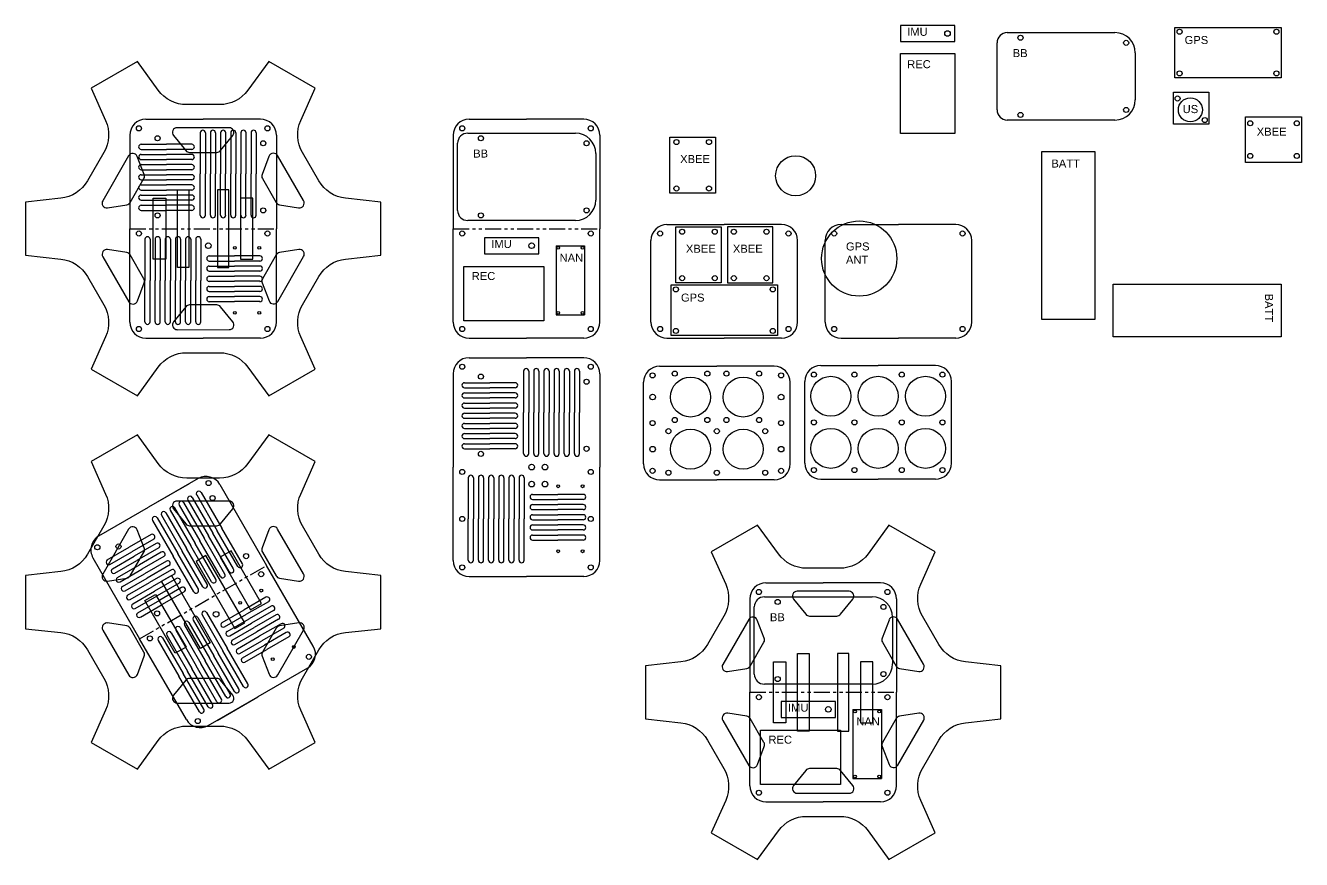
# Model space of a CAD drawing. Header units: millimetres. Extents: x -540 to 848, y -678 to 229.
# Drawn here: x -540 to 257, y -499 to 22 of the extents above; entities that cross this region are included whole.
import ezdxf

# ---------------------------------------------------------------- set-up
doc = ezdxf.new("R2010")
doc.units = ezdxf.units.MM
doc.header["$MEASUREMENT"] = 0
doc.linetypes.add('PHANTOM2', pattern=[1.25, 0.625, -0.125, 0.125, -0.125, 0.125, -0.125])
doc.styles.get("Standard").update_dxf_attribs({"font": 'arial.ttf'})

# ---------------------------------------------------------------- blocks, each defined once
blk = doc.blocks.new('*U7')
for p, q in [((3.32, 15.54), (-12.89, -12.54)), ((13.09, 3.82), (8.72, 15.12)), ((4.32, -13.6), (12.89, 1.24)), ((-9.81, -17), (2.19, -15.07))]:
    blk.add_line(p, q)
for centre, start, end in [((5.92, 14.04), 21.1272, 150), ((10.29, 2.74), 330, 21.1272), ((-10.29, -14.04), 150, 279.14916), ((1.72, -12.1), 279.14916, 330)]:
    blk.add_arc(centre, 3, start, end)
blk = doc.blocks.new('*U8')
at = {"color": 0, "linetype": 'ByBlock', "lineweight": -2, "transparency": 16777216}
for p, rotation in [((474.13, -46.34), 299.9999999999998), ((524.02, -76.36), 239.9999999999999), ((422.14, -132.76), 59.99999999999997), ((522.98, -134.58), 180), ((472.03, -162.78), 120)]:
    blk.add_blockref('*U7', p, dxfattribs=dict(at, rotation=rotation))
blk.add_blockref('*U7', (423.19, -74.54), dxfattribs=at)
blk = doc.blocks.new('*U9')
for p, q in [((3.32, 15.54), (-12.89, -12.54)), ((13.09, 3.82), (8.72, 15.12)), ((4.32, -13.6), (12.89, 1.24)), ((-9.81, -17), (2.19, -15.07))]:
    blk.add_line(p, q)
for centre, start, end in [((5.92, 14.04), 21.1272, 150), ((10.29, 2.74), 330, 21.1272), ((-10.29, -14.04), 150, 279.14916), ((1.72, -12.1), 279.14916, 330)]:
    blk.add_arc(centre, 3, start, end)
blk = doc.blocks.new('*U10')
at = {"color": 0, "linetype": 'ByBlock', "lineweight": -2, "transparency": 16777216}
for p, rotation in [((474.13, -46.34), 299.9999999999998), ((524.02, -76.36), 239.9999999999999), ((422.14, -132.76), 59.99999999999997), ((522.98, -134.58), 180), ((472.03, -162.78), 120)]:
    blk.add_blockref('*U9', p, dxfattribs=dict(at, rotation=rotation))
blk.add_blockref('*U9', (423.19, -74.54), dxfattribs=at)
blk = doc.blocks.new('*U13')
for p, q in [((3.32, 15.54), (-12.89, -12.54)), ((13.09, 3.82), (8.72, 15.12)), ((4.32, -13.6), (12.89, 1.24)), ((-9.81, -17), (2.19, -15.07))]:
    blk.add_line(p, q)
for centre, start, end in [((5.92, 14.04), 21.1272, 150), ((10.29, 2.74), 330, 21.1272), ((-10.29, -14.04), 150, 279.14916), ((1.72, -12.1), 279.14916, 330)]:
    blk.add_arc(centre, 3, start, end)
blk = doc.blocks.new('*U14')
at = {"color": 0, "linetype": 'ByBlock', "lineweight": -2, "transparency": 16777216}
for p, rotation in [((474.13, -46.34), 299.9999999999998), ((524.02, -76.36), 239.9999999999999), ((422.14, -132.76), 59.99999999999997), ((522.98, -134.58), 180), ((472.03, -162.78), 120)]:
    blk.add_blockref('*U13', p, dxfattribs=dict(at, rotation=rotation))
blk.add_blockref('*U13', (423.19, -74.54), dxfattribs=at)

msp = doc.modelspace()

# ---------------------------------------------------------------- linework, layer by layer
for p, q in [((6.38, 22.39), (6.38, 12.39)), ((40.38, 22.39), (6.38, 22.39)), ((40.38, 12.39), (40.38, 22.39)), ((73.19, 17.93), (140.5, 17.93)), ((177.8, 21.22), (244.4, 21.22)), ((177.8, -10.28), (177.8, 21.22)), ((244.4, 21.22), (244.4, -10.28)), ((6.38, 12.39), (40.38, 12.39)), ((66.84, -30.33), (66.84, 11.58)), ((6.38, 4.98), (40.38, 4.98)), ((6.38, -45.02), (6.38, 4.98)), ((40.38, 4.98), (40.38, -45.02)), ((153.2, 5.23), (153.2, -23.98)), ((-470.39, -0.11), (-499.23, -16.76)), ((-359.39, -16.76), (-388.23, -0.11)), ((244.4, -10.28), (177.8, -10.28)), ((177.1, -19.2), (199.1, -19.2)), ((177.1, -39.2), (177.1, -19.2)), ((199.1, -19.2), (199.1, -39.2)), ((-465.11, -36.19), (-429.31, -36.19)), ((-458.78, -36.19), (-429.31, -36.19)), ((-399.84, -36.19), (-429.31, -36.19)), ((-393.51, -36.19), (-429.31, -36.19)), ((-263.06, -36.19), (-227.26, -36.19)), ((-256.73, -36.19), (-227.26, -36.19)), ((-197.79, -36.19), (-227.26, -36.19)), ((-191.46, -36.19), (-227.26, -36.19)), ((140.5, -36.68), (73.19, -36.68)), ((199.1, -39.2), (177.1, -39.2)), ((222.04, -34.72), (257.04, -34.72)), ((222.04, -63.12), (222.04, -34.72)), ((257.04, -34.72), (257.04, -63.12)), ((-475.11, -46.19), (-475.11, -104.56)), ((-431.11, -44.59), (-431.11, -70.38)), ((-427.94, -44.59), (-427.94, -70.38)), ((-424.76, -44.59), (-424.76, -70.38)), ((-421.59, -44.59), (-421.59, -70.38)), ((-418.41, -44.59), (-418.41, -70.38)), ((-415.24, -44.59), (-415.24, -70.38)), ((-412.06, -44.59), (-412.06, -70.38)), ((-408.89, -44.59), (-408.89, -70.38)), ((-405.71, -44.59), (-405.71, -70.38)), ((-402.54, -44.59), (-402.54, -70.38)), ((-399.36, -44.59), (-399.36, -70.38)), ((-396.19, -44.59), (-396.19, -70.38)), ((-383.51, -46.19), (-383.51, -104.56)), ((-273.06, -46.19), (-273.06, -104.56)), ((-263.96, -44.87), (-196.65, -44.87)), ((-181.46, -46.19), (-181.46, -104.56)), ((-137.6, -82.46), (-137.6, -47.46)), ((-137.6, -47.46), (-109.2, -47.46)), ((-109.2, -47.46), (-109.2, -82.46)), ((40.38, -45.02), (6.38, -45.02)), ((-468.02, -51.83), (-452.21, -51.83)), ((-468.02, -55.01), (-452.21, -55.01)), ((-436.4, -51.83), (-452.21, -51.83)), ((-436.4, -55.01), (-452.21, -55.01)), ((-270.31, -93.13), (-270.31, -51.22)), ((-468.02, -58.18), (-452.21, -58.18)), ((-468.02, -61.36), (-452.21, -61.36)), ((-436.4, -58.18), (-452.21, -58.18)), ((-436.4, -61.36), (-452.21, -61.36)), ((-183.95, -57.57), (-183.95, -86.78)), ((94.83, -56.27), (127.83, -56.27)), ((94.83, -161.27), (94.83, -56.27)), ((127.83, -56.27), (127.83, -161.27)), ((257.04, -63.12), (222.04, -63.12)), ((-468.02, -64.53), (-452.21, -64.53)), ((-468.02, -67.71), (-452.21, -67.71)), ((-468.02, -70.88), (-452.21, -70.88)), ((-436.4, -64.53), (-452.21, -64.53)), ((-436.4, -67.71), (-452.21, -67.71)), ((-436.4, -70.88), (-452.21, -70.88)), ((-431.11, -96.17), (-431.11, -70.38)), ((-427.94, -96.17), (-427.94, -70.38)), ((-424.76, -96.17), (-424.76, -70.38)), ((-421.59, -96.17), (-421.59, -70.38)), ((-418.41, -96.17), (-418.41, -70.38)), ((-415.24, -96.17), (-415.24, -70.38)), ((-412.06, -96.17), (-412.06, -70.38)), ((-408.89, -96.17), (-408.89, -70.38)), ((-405.71, -96.17), (-405.71, -70.38)), ((-402.54, -96.17), (-402.54, -70.38)), ((-399.36, -96.17), (-399.36, -70.38)), ((-396.19, -96.17), (-396.19, -70.38)), ((-468.02, -74.06), (-452.21, -74.06)), ((-468.02, -77.23), (-452.21, -77.23)), ((-436.4, -74.06), (-452.21, -74.06)), ((-436.4, -77.23), (-452.21, -77.23)), ((-468.02, -80.41), (-452.21, -80.41)), ((-468.02, -83.58), (-452.21, -83.58)), ((-468.02, -86.76), (-452.21, -86.76)), ((-436.4, -80.41), (-452.21, -80.41)), ((-436.4, -83.58), (-452.21, -83.58)), ((-436.4, -86.76), (-452.21, -86.76)), ((-109.2, -82.46), (-137.6, -82.46)), ((-540.31, -87.91), (-540.31, -121.21)), ((-468.02, -89.93), (-452.21, -89.93)), ((-468.02, -93.11), (-452.21, -93.11)), ((-436.4, -89.93), (-452.21, -89.93)), ((-436.4, -93.11), (-452.21, -93.11)), ((-318.31, -121.21), (-318.31, -87.91)), ((-196.65, -99.48), (-263.96, -99.48)), ((-139.45, -101.94), (-103.64, -101.94)), ((-134, -138.5), (-134, -103.5)), ((-134, -103.5), (-105.6, -103.5)), ((-133.11, -101.94), (-103.64, -101.94)), ((-105.6, -103.5), (-105.6, -138.5)), ((-74.17, -101.94), (-103.64, -101.94)), ((-67.84, -101.94), (-103.64, -101.94)), ((-101.68, -103.5), (-101.68, -138.5)), ((-73.28, -103.5), (-101.68, -103.5)), ((-73.28, -138.5), (-73.28, -103.5)), ((-30.66, -101.94), (5.14, -101.94)), ((-24.33, -101.94), (5.14, -101.94)), ((34.61, -101.94), (5.14, -101.94)), ((40.94, -101.94), (5.14, -101.94)), ((-475.11, -162.93), (-475.11, -104.56)), ((-465.67, -111.2), (-465.67, -136.99)), ((-462.49, -111.2), (-462.49, -136.99)), ((-459.32, -111.2), (-459.32, -136.99)), ((-456.14, -111.2), (-456.14, -136.99)), ((-452.97, -111.2), (-452.97, -136.99)), ((-449.79, -111.2), (-449.79, -136.99)), ((-446.62, -111.2), (-446.62, -136.99)), ((-443.44, -111.2), (-443.44, -136.99)), ((-440.27, -111.2), (-440.27, -136.99)), ((-437.09, -111.2), (-437.09, -136.99)), ((-433.92, -111.2), (-433.92, -136.99)), ((-430.74, -111.2), (-430.74, -136.99)), ((-383.51, -162.93), (-383.51, -104.56)), ((-273.06, -162.93), (-273.06, -104.56)), ((-253.52, -110.2), (-253.52, -120.2)), ((-219.52, -110.2), (-253.52, -110.2)), ((-219.52, -120.2), (-219.52, -110.2)), ((-181.46, -162.93), (-181.46, -104.56)), ((-208.71, -115.27), (-190.93, -115.27)), ((-208.71, -115.27), (-208.71, -158.45)), ((-190.93, -115.27), (-190.93, -158.45)), ((-149.45, -162.93), (-149.45, -111.94)), ((-57.84, -162.93), (-57.84, -111.94)), ((-40.66, -162.93), (-40.66, -111.94)), ((50.94, -162.93), (50.94, -111.94)), ((-425.46, -121.6), (-409.64, -121.6)), ((-425.46, -124.77), (-409.64, -124.77)), ((-393.83, -121.6), (-409.64, -121.6)), ((-393.83, -124.77), (-409.64, -124.77)), ((-253.52, -120.2), (-219.52, -120.2)), ((-425.46, -127.95), (-409.64, -127.95)), ((-425.46, -131.12), (-409.64, -131.12)), ((-425.46, -134.3), (-409.64, -134.3)), ((-393.83, -127.95), (-409.64, -127.95)), ((-393.83, -131.12), (-409.64, -131.12)), ((-393.83, -134.3), (-409.64, -134.3)), ((-266.39, -162.13), (-266.39, -128.13)), ((-266.39, -128.13), (-216.39, -128.13)), ((-216.39, -128.13), (-216.39, -162.13)), ((-465.67, -162.78), (-465.67, -136.99)), ((-462.49, -162.78), (-462.49, -136.99)), ((-459.32, -162.78), (-459.32, -136.99)), ((-456.14, -162.78), (-456.14, -136.99)), ((-452.97, -162.78), (-452.97, -136.99)), ((-449.79, -162.78), (-449.79, -136.99)), ((-446.62, -162.78), (-446.62, -136.99)), ((-443.44, -162.78), (-443.44, -136.99)), ((-440.27, -162.78), (-440.27, -136.99)), ((-437.09, -162.78), (-437.09, -136.99)), ((-433.92, -162.78), (-433.92, -136.99)), ((-430.74, -162.78), (-430.74, -136.99)), ((-425.46, -137.47), (-409.64, -137.47)), ((-425.46, -140.65), (-409.64, -140.65)), ((-393.83, -137.47), (-409.64, -137.47)), ((-393.83, -140.65), (-409.64, -140.65)), ((-136.94, -139.74), (-70.34, -139.74)), ((-136.94, -171.24), (-136.94, -139.74)), ((-105.6, -138.5), (-134, -138.5)), ((-101.68, -138.5), (-73.28, -138.5)), ((-70.34, -139.74), (-70.34, -171.24)), ((139.35, -172.23), (139.35, -139.23)), ((139.35, -139.23), (244.35, -139.23)), ((244.35, -139.23), (244.35, -172.23)), ((-425.46, -143.82), (-409.64, -143.82)), ((-425.46, -147), (-409.64, -147)), ((-425.46, -150.17), (-409.64, -150.17)), ((-393.83, -143.82), (-409.64, -143.82)), ((-393.83, -147), (-409.64, -147)), ((-393.83, -150.17), (-409.64, -150.17)), ((-208.71, -158.45), (-190.93, -158.45)), ((-216.39, -162.13), (-266.39, -162.13)), ((127.83, -161.27), (94.83, -161.27)), ((-465.11, -172.93), (-429.31, -172.93)), ((-458.78, -172.93), (-429.31, -172.93)), ((-399.84, -172.93), (-429.31, -172.93)), ((-393.51, -172.93), (-429.31, -172.93)), ((-263.06, -172.93), (-227.26, -172.93)), ((-256.73, -172.93), (-227.26, -172.93)), ((-197.79, -172.93), (-227.26, -172.93)), ((-191.46, -172.93), (-227.26, -172.93)), ((-139.45, -172.93), (-103.64, -172.93)), ((-70.34, -171.24), (-136.94, -171.24)), ((-133.11, -172.93), (-103.64, -172.93)), ((-74.17, -172.93), (-103.64, -172.93)), ((-67.84, -172.93), (-103.64, -172.93)), ((-30.66, -172.93), (5.14, -172.93)), ((-24.33, -172.93), (5.14, -172.93)), ((34.61, -172.93), (5.14, -172.93)), ((40.94, -172.93), (5.14, -172.93)), ((244.35, -172.23), (139.35, -172.23)), ((-263.06, -185.19), (-227.26, -185.19)), ((-256.73, -185.19), (-227.26, -185.19)), ((-197.79, -185.19), (-227.26, -185.19)), ((-191.46, -185.19), (-227.26, -185.19)), ((-144.09, -190.56), (-108.29, -190.56)), ((-137.76, -190.56), (-108.29, -190.56)), ((-78.82, -190.56), (-108.29, -190.56)), ((-72.49, -190.56), (-108.29, -190.56)), ((-43.33, -190.1), (-7.52, -190.1)), ((-37, -190.1), (-7.52, -190.1)), ((21.95, -190.1), (-7.52, -190.1)), ((28.28, -190.1), (-7.52, -190.1)), ((-499.23, -192.36), (-470.39, -209.01)), ((-388.23, -209.01), (-359.39, -192.36)), ((-273.06, -195.19), (-273.06, -253.55)), ((-229.06, -193.58), (-229.06, -219.37)), ((-225.88, -193.58), (-225.88, -219.37)), ((-222.71, -193.58), (-222.71, -219.37)), ((-219.53, -193.58), (-219.53, -219.37)), ((-216.36, -193.58), (-216.36, -219.37)), ((-213.18, -193.58), (-213.18, -219.37)), ((-210.01, -193.58), (-210.01, -219.37)), ((-206.83, -193.58), (-206.83, -219.37)), ((-203.66, -193.58), (-203.66, -219.37)), ((-200.48, -193.58), (-200.48, -219.37)), ((-197.31, -193.58), (-197.31, -219.37)), ((-194.13, -193.58), (-194.13, -219.37)), ((-181.46, -195.19), (-181.46, -253.55)), ((-265.97, -200.82), (-250.16, -200.82)), ((-265.97, -204), (-250.16, -204)), ((-265.97, -207.17), (-250.16, -207.17)), ((-234.34, -200.82), (-250.16, -200.82)), ((-234.34, -204), (-250.16, -204)), ((-234.34, -207.17), (-250.16, -207.17)), ((-154.09, -251.55), (-154.09, -200.56)), ((-62.49, -251.55), (-62.49, -200.56)), ((-53.33, -251.08), (-53.33, -200.1)), ((38.28, -251.08), (38.28, -200.1)), ((-265.97, -210.35), (-250.16, -210.35)), ((-265.97, -213.52), (-250.16, -213.52)), ((-234.34, -210.35), (-250.16, -210.35)), ((-234.34, -213.52), (-250.16, -213.52)), ((-265.97, -216.7), (-250.16, -216.7)), ((-265.97, -219.87), (-250.16, -219.87)), ((-265.97, -223.05), (-250.16, -223.05)), ((-234.34, -216.7), (-250.16, -216.7)), ((-234.34, -219.87), (-250.16, -219.87)), ((-234.34, -223.05), (-250.16, -223.05)), ((-229.06, -245.16), (-229.06, -219.37)), ((-225.88, -245.16), (-225.88, -219.37)), ((-222.71, -245.16), (-222.71, -219.37)), ((-219.53, -245.16), (-219.53, -219.37)), ((-216.36, -245.16), (-216.36, -219.37)), ((-213.18, -245.16), (-213.18, -219.37)), ((-210.01, -245.16), (-210.01, -219.37)), ((-206.83, -245.16), (-206.83, -219.37)), ((-203.66, -245.16), (-203.66, -219.37)), ((-200.48, -245.16), (-200.48, -219.37)), ((-197.31, -245.16), (-197.31, -219.37)), ((-194.13, -245.16), (-194.13, -219.37)), ((-265.97, -226.22), (-250.16, -226.22)), ((-265.97, -229.4), (-250.16, -229.4)), ((-234.34, -226.22), (-250.16, -226.22)), ((-234.34, -229.4), (-250.16, -229.4)), ((-470.39, -233.43), (-499.23, -250.08)), ((-359.39, -250.08), (-388.23, -233.43)), ((-265.97, -232.57), (-250.16, -232.57)), ((-265.97, -235.75), (-250.16, -235.75)), ((-265.97, -238.92), (-250.16, -238.92)), ((-234.34, -232.57), (-250.16, -232.57)), ((-234.34, -235.75), (-250.16, -235.75)), ((-234.34, -238.92), (-250.16, -238.92)), ((-265.97, -242.1), (-250.16, -242.1)), ((-234.34, -242.1), (-250.16, -242.1)), ((-273.06, -311.92), (-273.06, -253.55)), ((-181.46, -311.92), (-181.46, -253.55)), ((-432.49, -260.78), (-463.49, -278.68)), ((-263.62, -260.19), (-263.62, -285.98)), ((-260.44, -260.19), (-260.44, -285.98)), ((-257.27, -260.19), (-257.27, -285.98)), ((-254.09, -260.19), (-254.09, -285.98)), ((-250.92, -260.19), (-250.92, -285.98)), ((-247.74, -260.19), (-247.74, -285.98)), ((-244.57, -260.19), (-244.57, -285.98)), ((-241.39, -260.19), (-241.39, -285.98)), ((-238.22, -260.19), (-238.22, -285.98)), ((-235.04, -260.19), (-235.04, -285.98)), ((-231.87, -260.19), (-231.87, -285.98)), ((-228.69, -260.19), (-228.69, -285.98)), ((-144.09, -261.55), (-108.29, -261.55)), ((-137.76, -261.55), (-108.29, -261.55)), ((-78.82, -261.55), (-108.29, -261.55)), ((-72.49, -261.55), (-108.29, -261.55)), ((-43.33, -261.08), (-7.52, -261.08)), ((-37, -261.08), (-7.52, -261.08)), ((21.95, -261.08), (-7.52, -261.08)), ((28.28, -261.08), (-7.52, -261.08)), ((-437.97, -263.95), (-463.49, -278.68)), ((-433.36, -270.97), (-420.46, -293.31)), ((-430.61, -269.39), (-417.71, -291.72)), ((-418.83, -264.44), (-389.65, -314.99)), ((-223.4, -270.59), (-207.59, -270.59)), ((-191.78, -270.59), (-207.59, -270.59)), ((-494.5, -296.58), (-463.49, -278.68)), ((-489.02, -293.42), (-463.49, -278.68)), ((-447.11, -278.91), (-434.21, -301.25)), ((-444.36, -277.32), (-431.46, -299.66)), ((-441.61, -275.74), (-428.71, -298.07)), ((-438.86, -274.15), (-425.96, -296.49)), ((-436.11, -272.56), (-423.21, -294.9)), ((-223.4, -273.77), (-207.59, -273.77)), ((-223.4, -276.94), (-207.59, -276.94)), ((-191.78, -273.77), (-207.59, -273.77)), ((-191.78, -276.94), (-207.59, -276.94)), ((-460.86, -286.85), (-447.96, -309.19)), ((-458.11, -285.26), (-445.21, -307.6)), ((-455.36, -283.67), (-442.46, -306.01)), ((-452.61, -282.09), (-439.71, -304.42)), ((-449.86, -280.5), (-436.96, -302.84)), ((-263.62, -311.78), (-263.62, -285.98)), ((-260.44, -311.78), (-260.44, -285.98)), ((-257.27, -311.78), (-257.27, -285.98)), ((-254.09, -311.78), (-254.09, -285.98)), ((-250.92, -311.78), (-250.92, -285.98)), ((-247.74, -311.78), (-247.74, -285.98)), ((-244.57, -311.78), (-244.57, -285.98)), ((-241.39, -311.78), (-241.39, -285.98)), ((-238.22, -311.78), (-238.22, -285.98)), ((-235.04, -311.78), (-235.04, -285.98)), ((-231.87, -311.78), (-231.87, -285.98)), ((-228.69, -311.78), (-228.69, -285.98)), ((-223.4, -280.12), (-207.59, -280.12)), ((-223.4, -283.29), (-207.59, -283.29)), ((-223.4, -286.47), (-207.59, -286.47)), ((-191.78, -280.12), (-207.59, -280.12)), ((-191.78, -283.29), (-207.59, -283.29)), ((-191.78, -286.47), (-207.59, -286.47)), ((-410.32, -317.23), (-423.21, -294.9)), ((-407.57, -315.65), (-420.46, -293.31)), ((-404.82, -314.06), (-417.71, -291.72)), ((-223.4, -289.64), (-207.59, -289.64)), ((-223.4, -292.82), (-207.59, -292.82)), ((-191.78, -289.64), (-207.59, -289.64)), ((-191.78, -292.82), (-207.59, -292.82)), ((-82.92, -289.85), (-111.76, -306.5)), ((28.08, -306.5), (-0.76, -289.85)), ((-461.81, -295.77), (-475.51, -303.67)), ((-460.22, -298.52), (-473.92, -306.42)), ((-458.64, -301.27), (-472.33, -309.17)), ((-424.07, -325.17), (-436.96, -302.84)), ((-421.32, -323.58), (-434.21, -301.25)), ((-418.57, -322), (-431.46, -299.66)), ((-415.82, -320.41), (-428.71, -298.07)), ((-413.07, -318.82), (-425.96, -296.49)), ((-223.4, -295.99), (-207.59, -295.99)), ((-223.4, -299.17), (-207.59, -299.17)), ((-191.78, -295.99), (-207.59, -295.99)), ((-191.78, -299.17), (-207.59, -299.17)), ((-498.16, -310.24), (-468.98, -360.79)), ((-489.2, -311.58), (-475.51, -303.67)), ((-487.61, -314.33), (-473.92, -306.42)), ((-486.03, -317.08), (-472.33, -309.17)), ((-457.05, -304.02), (-470.74, -311.92)), ((-455.46, -306.77), (-469.16, -314.67)), ((-453.87, -309.52), (-467.57, -317.42)), ((-435.06, -331.52), (-447.96, -309.19)), ((-432.31, -329.93), (-445.21, -307.6)), ((-429.57, -328.35), (-442.46, -306.01)), ((-426.82, -326.76), (-439.71, -304.42)), ((-484.44, -319.83), (-470.74, -311.92)), ((-482.85, -322.58), (-469.16, -314.67)), ((-481.26, -325.33), (-467.57, -317.42)), ((-452.29, -312.27), (-465.98, -320.17)), ((-450.7, -315.02), (-464.39, -322.92)), ((-449.11, -317.76), (-462.81, -325.67)), ((-360.46, -365.53), (-389.65, -314.99)), ((-540.31, -321.24), (-540.31, -354.54)), ((-479.68, -328.08), (-465.98, -320.17)), ((-478.09, -330.83), (-464.39, -322.92)), ((-476.5, -333.58), (-462.81, -325.67)), ((-447.52, -320.51), (-461.22, -328.42)), ((-445.94, -323.26), (-459.63, -331.17)), ((-444.35, -326.01), (-458.04, -333.92)), ((-318.31, -354.54), (-318.31, -321.24)), ((-263.06, -321.92), (-227.26, -321.92)), ((-256.73, -321.92), (-227.26, -321.92)), ((-197.79, -321.92), (-227.26, -321.92)), ((-191.46, -321.92), (-227.26, -321.92)), ((-77.64, -325.94), (-41.84, -325.94)), ((-71.31, -325.94), (-41.84, -325.94)), ((-12.37, -325.94), (-41.84, -325.94)), ((-6.04, -325.94), (-41.84, -325.94)), ((-474.91, -336.33), (-461.22, -328.42)), ((-473.33, -339.08), (-459.63, -331.17)), ((-471.74, -341.83), (-458.04, -333.92)), ((-442.76, -328.76), (-456.46, -336.67)), ((-441.17, -331.51), (-454.87, -339.42)), ((-78.55, -334.61), (-11.24, -334.61)), ((-470.15, -344.58), (-456.46, -336.67)), ((-468.56, -347.33), (-454.87, -339.42)), ((-417.45, -350.72), (-403.76, -342.81)), ((-390.06, -334.9), (-403.76, -342.81)), ((-388.48, -337.65), (-402.17, -345.56)), ((-386.89, -340.4), (-400.58, -348.31)), ((-87.64, -335.94), (-87.64, -394.3)), ((-84.9, -382.87), (-84.9, -340.96)), ((3.96, -335.94), (3.96, -394.3)), ((-438.23, -350.71), (-425.33, -373.04)), ((-435.48, -349.12), (-422.58, -371.45)), ((-432.73, -347.53), (-419.83, -369.87)), ((-429.98, -345.94), (-417.09, -368.28)), ((-427.23, -344.36), (-414.34, -366.69)), ((-415.87, -353.47), (-402.17, -345.56)), ((-414.28, -356.22), (-400.58, -348.31)), ((-385.3, -343.15), (-399, -351.06)), ((-383.71, -345.9), (-397.41, -353.81)), ((-382.13, -348.65), (-395.82, -356.56)), ((1.46, -347.31), (1.46, -376.52)), ((-451.98, -358.64), (-439.08, -380.98)), ((-449.23, -357.06), (-436.33, -379.39)), ((-446.48, -355.47), (-433.58, -377.8)), ((-443.73, -353.88), (-430.83, -376.22)), ((-440.98, -352.29), (-428.08, -374.63)), ((-412.69, -358.97), (-399, -351.06)), ((-411.1, -361.72), (-397.41, -353.81)), ((-409.52, -364.47), (-395.82, -356.56)), ((-380.54, -351.4), (-394.23, -359.31)), ((-378.95, -354.15), (-392.65, -362.06)), ((-377.36, -356.9), (-391.06, -364.81)), ((-439.79, -411.34), (-468.98, -360.79)), ((-457.48, -361.82), (-444.58, -384.15)), ((-454.73, -360.23), (-441.83, -382.57)), ((-401.44, -389.03), (-414.34, -366.69)), ((-407.93, -367.22), (-394.23, -359.31)), ((-406.34, -369.97), (-392.65, -362.06)), ((-404.75, -372.71), (-391.06, -364.81)), ((-375.78, -359.65), (-389.47, -367.56)), ((-415.19, -396.97), (-428.08, -374.63)), ((-412.44, -395.38), (-425.33, -373.04)), ((-409.69, -393.79), (-422.58, -371.45)), ((-406.94, -392.2), (-419.83, -369.87)), ((-404.19, -390.62), (-417.09, -368.28)), ((-403.17, -375.46), (-389.47, -367.56)), ((-428.94, -404.9), (-441.83, -382.57)), ((-426.19, -403.32), (-439.08, -380.98)), ((-423.44, -401.73), (-436.33, -379.39)), ((-420.69, -400.14), (-433.58, -377.8)), ((-417.94, -398.55), (-430.83, -376.22)), ((-364.12, -379.19), (-395.13, -397.1)), ((-369.6, -382.36), (-395.13, -397.1)), ((-152.84, -377.65), (-152.84, -410.95)), ((69.16, -410.95), (69.16, -377.65)), ((-431.69, -406.49), (-444.58, -384.15)), ((-11.24, -389.22), (-78.55, -389.22)), ((-426.13, -415), (-395.13, -397.1)), ((-420.65, -411.83), (-395.13, -397.1)), ((-87.64, -452.67), (-87.64, -394.3)), ((3.96, -452.67), (3.96, -394.3)), ((-68.1, -399.95), (-68.1, -409.95)), ((-34.1, -399.95), (-68.1, -399.95)), ((-34.1, -409.95), (-34.1, -399.95)), ((-23.29, -405.01), (-5.51, -405.01)), ((-23.29, -405.01), (-23.29, -448.19)), ((-5.51, -405.01), (-5.51, -448.19)), ((-68.1, -409.95), (-34.1, -409.95)), ((-80.97, -451.87), (-80.97, -417.87)), ((-80.97, -417.87), (-30.97, -417.87)), ((-30.97, -417.87), (-30.97, -451.87)), ((-499.23, -425.69), (-470.39, -442.34)), ((-388.23, -442.34), (-359.39, -425.69)), ((-30.97, -451.87), (-80.97, -451.87)), ((-23.29, -448.19), (-5.51, -448.19)), ((-77.64, -462.67), (-41.84, -462.67)), ((-71.31, -462.67), (-41.84, -462.67)), ((-12.37, -462.67), (-41.84, -462.67)), ((-6.04, -462.67), (-41.84, -462.67)), ((-111.76, -482.1), (-82.92, -498.75)), ((-0.76, -498.75), (28.08, -482.1))]:
    msp.add_line(p, q)
at = {"linetype": 'PHANTOM2', "ltscale": 16}
for p, q in [((-475.11, -104.56), (-383.51, -104.56)), ((-273.06, -104.56), (-181.46, -104.56)), ((-468.98, -360.79), (-389.65, -314.99)), ((-87.64, -394.3), (3.96, -394.3))]:
    msp.add_line(p, q, dxfattribs=at)
for points in [[(-388.23, -0.11), (-401.31, -18.03, -0.239544), (-419.08, -27.06), (-439.54, -27.06, -0.239544), (-457.32, -18.03), (-470.39, -0.11)], [(-499.23, -16.76), (-490.25, -37.04, -0.239544), (-491.31, -56.95), (-501.54, -74.67, -0.239544), (-518.25, -85.55), (-540.31, -87.91)], [(-318.31, -87.91), (-340.37, -85.55, -0.239544), (-357.08, -74.67), (-367.31, -56.95, -0.239544), (-368.37, -37.04), (-359.39, -16.76)], [(-540.31, -121.21), (-518.25, -123.57, -0.239544), (-501.54, -134.45), (-491.31, -152.17, -0.239544), (-490.25, -172.08), (-499.23, -192.36)], [(-359.39, -192.36), (-368.37, -172.08, -0.239544), (-367.31, -152.17), (-357.08, -134.45, -0.239544), (-340.37, -123.57), (-318.31, -121.21)], [(-470.39, -209.01), (-457.32, -191.09, -0.239544), (-439.54, -182.06), (-419.08, -182.06, -0.239544), (-401.31, -191.09), (-388.23, -209.01)], [(-388.23, -233.43), (-401.31, -251.36, -0.239544), (-419.08, -260.39), (-439.54, -260.39, -0.239544), (-457.32, -251.36), (-470.39, -233.43)], [(-499.23, -250.08), (-490.25, -270.37, -0.239544), (-491.31, -290.28), (-501.54, -308, -0.239544), (-518.25, -318.88), (-540.31, -321.24)], [(-318.31, -321.24), (-340.37, -318.88, -0.239544), (-357.08, -308), (-367.31, -290.28, -0.239544), (-368.37, -270.37), (-359.39, -250.08)], [(-0.76, -289.85), (-13.84, -307.77, -0.239544), (-31.61, -316.8), (-52.07, -316.8, -0.239544), (-69.85, -307.77), (-82.92, -289.85)], [(-111.76, -306.5), (-102.78, -326.78, -0.239544), (-103.84, -346.69), (-114.07, -364.41, -0.239544), (-130.78, -375.29), (-152.84, -377.65)], [(69.16, -377.65), (47.1, -375.29, -0.239544), (30.39, -364.41), (20.16, -346.69, -0.239544), (19.1, -326.78), (28.08, -306.5)], [(-540.31, -354.54), (-518.25, -356.9, -0.239544), (-501.54, -367.78), (-491.31, -385.5, -0.239544), (-490.25, -405.41), (-499.23, -425.69)], [(-359.39, -425.69), (-368.37, -405.41, -0.239544), (-367.31, -385.5), (-357.08, -367.78, -0.239544), (-340.37, -356.9), (-318.31, -354.54)], [(-152.84, -410.95), (-130.78, -413.31, -0.239544), (-114.07, -424.19), (-103.84, -441.91, -0.239544), (-102.78, -461.82), (-111.76, -482.1)], [(28.08, -482.1), (19.1, -461.82, -0.239544), (20.16, -441.91), (30.39, -424.19, -0.239544), (47.1, -413.31), (69.16, -410.95)], [(-470.39, -442.34), (-457.32, -424.42, -0.239544), (-439.54, -415.39), (-419.08, -415.39, -0.239544), (-401.31, -424.42), (-388.23, -442.34)], [(-82.92, -498.75), (-69.85, -480.83, -0.239544), (-52.07, -471.8), (-31.61, -471.8, -0.239544), (-13.84, -480.83), (-0.76, -498.75)]]:
    msp.add_lwpolyline(points, format="xyb")
for points in [[(-460.44, -85.57), (-452.63, -85.57), (-452.63, -123.55), (-460.44, -123.55)], [(-445.31, -80.31), (-438.18, -80.31), (-438.18, -128.81), (-445.31, -128.81)], [(-413.31, -80.31), (-420.44, -80.31), (-420.44, -128.81), (-413.31, -128.81)], [(-398.19, -85.57), (-405.99, -85.57), (-405.99, -123.55), (-398.19, -123.55)], [(-427.58, -308.89), (-433.75, -312.45), (-409.5, -354.45), (-403.33, -350.89)], [(-411.85, -305.88), (-418.61, -309.78), (-399.62, -342.68), (-392.86, -338.77)], [(-455.29, -324.89), (-449.12, -321.32), (-424.87, -363.32), (-431.04, -366.89)], [(-465.76, -337), (-459, -333.1), (-440.01, -365.99), (-446.77, -369.9)], [(-57.84, -370.05), (-50.71, -370.05), (-50.71, -418.55), (-57.84, -418.55)], [(-25.84, -370.05), (-32.97, -370.05), (-32.97, -418.55), (-25.84, -418.55)], [(-72.96, -375.31), (-65.16, -375.31), (-65.16, -413.29), (-72.96, -413.29)], [(-10.72, -375.31), (-18.52, -375.31), (-18.52, -413.29), (-10.72, -413.29)]]:
    msp.add_lwpolyline(points, close=True)
for centre, radius in [((35.83, 17.39), 1.75), ((81.45, 14.75), 1.59), ((180.85, 18.47), 1.59), ((241.35, 18.47), 1.59), ((147.49, 11.58), 1.59), ((180.85, -7.53), 1.59), ((241.35, -7.53), 1.59), ((179.6, -23.2), 1.59), ((187.6, -30.33), 7.5), ((147.49, -30.33), 1.59), ((81.45, -33.51), 1.59), ((196.6, -36.7), 1.59), ((225.04, -38.72), 1.59), ((254.04, -38.72), 1.59), ((-469.45, -41.86), 1.59), ((-457.76, -48.04), 1.59), ((-389.17, -41.86), 1.59), ((-267.4, -41.86), 1.59), ((-255.71, -48.04), 1.59), ((-187.12, -41.86), 1.59), ((-391.72, -51.22), 1.59), ((-189.67, -51.22), 1.59), ((-133.6, -50.46), 1.59), ((-113.2, -50.46), 1.59), ((-59.06, -71.49), 12.5), ((225.04, -59.12), 1.59), ((254.04, -59.12), 1.59), ((-133.6, -79.46), 1.59), ((-113.2, -79.46), 1.59), ((-457.76, -96.3), 1.59), ((-391.72, -93.13), 1.59), ((-255.71, -96.3), 1.59), ((-189.67, -93.13), 1.59), ((-19.34, -123.21), 23.5), ((-469.45, -107.6), 1.59), ((-389.17, -107.6), 1.59), ((-267.4, -107.6), 1.59), ((-187.12, -107.6), 1.59), ((-143.78, -107.6), 1.59), ((-130, -106.5), 1.59), ((-109.6, -106.5), 1.59), ((-97.68, -106.5), 1.59), ((-77.28, -106.5), 1.59), ((-63.5, -107.6), 1.59), ((-35, -107.6), 1.59), ((45.28, -107.6), 1.59), ((-426.11, -115.2), 1.75), ((-409.49, -116.54), 0.889), ((-394.25, -116.54), 0.889), ((-224.06, -115.2), 1.75), ((-207.44, -116.54), 0.889), ((-192.2, -116.54), 0.889), ((-130, -135.5), 1.59), ((-109.6, -135.5), 1.59), ((-97.68, -135.5), 1.59), ((-77.28, -135.5), 1.59), ((-133.89, -142.49), 1.59), ((-73.39, -142.49), 1.59), ((-409.49, -157.18), 0.889), ((-394.25, -157.18), 0.889), ((-207.44, -157.18), 0.889), ((-192.2, -157.18), 0.889), ((-469.45, -167.26), 1.59), ((-389.17, -167.26), 1.59), ((-267.4, -167.26), 1.59), ((-187.12, -167.26), 1.59), ((-143.78, -167.26), 1.59), ((-133.89, -168.49), 1.59), ((-73.39, -168.49), 1.59), ((-63.5, -167.26), 1.59), ((-35, -167.26), 1.59), ((45.28, -167.26), 1.59), ((-267.4, -190.85), 1.59), ((-187.12, -190.85), 1.59), ((-255.71, -197.03), 1.59), ((-189.67, -200.21), 1.59), ((-148.43, -196.22), 1.59), ((-124.73, -209.78), 12.5), ((-134.65, -195.13), 1.59), ((-114.25, -195.13), 1.59), ((-91.84, -209.78), 12.5), ((-102.33, -195.13), 1.59), ((-81.93, -195.13), 1.59), ((-68.15, -196.22), 1.59), ((-37.1, -209.31), 12.5), ((-47.66, -195.76), 1.59), ((-22.31, -195.76), 1.59), ((-7.52, -209.31), 12.5), ((7.26, -195.76), 1.59), ((22.05, -209.31), 12.5), ((32.62, -195.76), 1.59), ((-148.43, -209.78), 1.75), ((-68.15, -209.78), 1.75), ((-134.65, -224.13), 1.59), ((-114.25, -224.13), 1.59), ((-102.33, -224.13), 1.59), ((-81.93, -224.13), 1.59), ((-148.43, -226.05), 1.59), ((-138.54, -231.11), 1.59), ((-124.73, -242.33), 12.5), ((-108.29, -231.11), 1.59), ((-91.84, -242.33), 12.5), ((-78.04, -231.11), 1.59), ((-68.15, -226.05), 1.59), ((-37.1, -241.87), 12.5), ((-47.66, -225.59), 1.59), ((-22.31, -225.59), 1.59), ((-7.52, -241.87), 12.5), ((7.26, -225.59), 1.59), ((22.05, -241.87), 12.5), ((32.62, -225.59), 1.59), ((-255.71, -245.29), 1.59), ((-189.67, -242.12), 1.59), ((-148.43, -242.33), 1.75), ((-68.15, -242.33), 1.75), ((-267.4, -256.6), 1.59), ((-224.06, -253.55), 1.75), ((-215.7, -253.55), 1.75), ((-187.12, -256.6), 1.59), ((-148.43, -255.89), 1.59), ((-68.15, -255.89), 1.59), ((-47.66, -255.42), 1.59), ((-22.31, -255.42), 1.59), ((7.26, -255.42), 1.59), ((32.62, -255.42), 1.59), ((-425.9, -263.51), 1.59), ((-224.06, -264.2), 1.75), ((-215.7, -264.2), 1.75), ((-138.54, -257.11), 1.59), ((-108.29, -257.11), 1.59), ((-78.04, -257.11), 1.59), ((-207.44, -265.53), 0.889), ((-192.2, -265.53), 0.889), ((-423.43, -272.9), 1.59), ((-267.4, -285.98), 1.59), ((-187.12, -285.98), 1.59), ((-495.43, -303.66), 1.59), ((-482.21, -303.17), 1.59), ((-402.47, -309.19), 1.59), ((-207.44, -306.17), 0.889), ((-192.2, -306.17), 0.889), ((-393.03, -320.45), 1.59), ((-267.4, -316.26), 1.59), ((-187.12, -316.26), 1.59), ((-392.96, -330.74), 0.889), ((-81.98, -331.6), 1.59), ((-1.7, -331.6), 1.59), ((-406.16, -338.36), 0.889), ((-70.29, -337.78), 1.59), ((-4.25, -340.96), 1.59), ((-458.08, -344.96), 1.59), ((-421.22, -345.51), 1.75), ((-462.55, -360.59), 1.59), ((-372.64, -365.93), 0.889), ((-385.84, -373.55), 0.889), ((-363.2, -372.12), 1.59), ((-4.25, -382.87), 1.59), ((-70.29, -386.04), 1.59), ((-81.98, -397.34), 1.59), ((-1.7, -397.34), 1.59), ((-38.64, -404.95), 1.75), ((-22.02, -406.28), 0.889), ((-6.78, -406.28), 0.889), ((-432.72, -412.26), 1.59), ((-22.02, -446.92), 0.889), ((-6.78, -446.92), 0.889), ((-81.98, -457.01), 1.59), ((-1.7, -457.01), 1.59)]:
    msp.add_circle(centre, radius)
for centre, radius, start, end in [((73.19, 11.58), 6.35, 90, 180), ((140.5, 5.23), 12.7, 0, 90), ((73.19, -30.33), 6.35, 180, 270), ((140.5, -23.98), 12.7, 270, 0), ((-465.11, -46.19), 10, 90, 180), ((-393.51, -46.19), 10, 0, 90), ((-263.06, -46.19), 10, 90, 180), ((-191.46, -46.19), 10, 0, 90), ((-429.52, -44.59), 1.59, 0, 180), ((-423.17, -44.59), 1.59, 0, 180), ((-416.82, -44.59), 1.59, 0, 180), ((-410.47, -44.59), 1.59, 0, 180), ((-404.12, -44.59), 1.59, 0, 180), ((-397.77, -44.59), 1.59, 0, 180), ((-263.96, -51.22), 6.35, 90, 180), ((-196.65, -57.57), 12.7, 0, 90), ((-468.02, -53.42), 1.59, 90, 270), ((-436.4, -53.42), 1.59, 270, 90), ((-468.02, -59.77), 1.59, 90, 270), ((-436.4, -59.77), 1.59, 270, 90), ((-468.02, -66.12), 1.59, 90, 270), ((-468.02, -72.47), 1.59, 90, 270), ((-436.4, -66.12), 1.59, 270, 90), ((-436.4, -72.47), 1.59, 270, 90), ((-468.02, -78.82), 1.59, 90, 270), ((-436.4, -78.82), 1.59, 270, 90), ((-468.02, -85.17), 1.59, 90, 270), ((-436.4, -85.17), 1.59, 270, 90), ((-196.65, -86.78), 12.7, 270, 0), ((-468.02, -91.52), 1.59, 90, 270), ((-436.4, -91.52), 1.59, 270, 90), ((-263.96, -93.13), 6.35, 180, 270), ((-429.52, -96.17), 1.59, 180, 0), ((-423.17, -96.17), 1.59, 180, 0), ((-416.82, -96.17), 1.59, 180, 0), ((-410.47, -96.17), 1.59, 180, 0), ((-404.12, -96.17), 1.59, 180, 0), ((-397.77, -96.17), 1.59, 180, 0), ((-139.45, -111.94), 10, 90, 180), ((-67.84, -111.94), 10, 0, 90), ((-30.66, -111.94), 10, 90, 180), ((40.94, -111.94), 10, 0, 90), ((-464.08, -111.2), 1.59, 0, 180), ((-457.73, -111.2), 1.59, 0, 180), ((-451.38, -111.2), 1.59, 0, 180), ((-445.03, -111.2), 1.59, 0, 180), ((-438.68, -111.2), 1.59, 0, 180), ((-432.33, -111.2), 1.59, 0, 180), ((-425.46, -123.19), 1.59, 90, 270), ((-393.83, -123.19), 1.59, 270, 90), ((-425.46, -129.54), 1.59, 90, 270), ((-425.46, -135.89), 1.59, 90, 270), ((-393.83, -129.54), 1.59, 270, 90), ((-393.83, -135.89), 1.59, 270, 90), ((-425.46, -142.24), 1.59, 90, 270), ((-393.83, -142.24), 1.59, 270, 90), ((-425.46, -148.59), 1.59, 90, 270), ((-393.83, -148.59), 1.59, 270, 90), ((-465.11, -162.93), 10, 180, 270), ((-464.08, -162.78), 1.59, 180, 0), ((-457.73, -162.78), 1.59, 180, 0), ((-451.38, -162.78), 1.59, 180, 0), ((-445.03, -162.78), 1.59, 180, 0), ((-438.68, -162.78), 1.59, 180, 0), ((-432.33, -162.78), 1.59, 180, 0), ((-393.51, -162.93), 10, 270, 360), ((-263.06, -162.93), 10, 180, 270), ((-191.46, -162.93), 10, 270, 360), ((-139.45, -162.93), 10, 180, 270), ((-67.84, -162.93), 10, 270, 360), ((-30.66, -162.93), 10, 180, 270), ((40.94, -162.93), 10, 270, 360), ((-263.06, -195.19), 10, 90, 180), ((-191.46, -195.19), 10, 0, 90), ((-144.09, -200.56), 10, 90, 180), ((-72.49, -200.56), 10, 0, 90), ((-43.33, -200.1), 10, 90, 180), ((28.28, -200.1), 10, 0, 90), ((-227.47, -193.58), 1.59, 0, 180), ((-221.12, -193.58), 1.59, 0, 180), ((-214.77, -193.58), 1.59, 0, 180), ((-208.42, -193.58), 1.59, 0, 180), ((-202.07, -193.58), 1.59, 0, 180), ((-195.72, -193.58), 1.59, 0, 180), ((-265.97, -202.41), 1.59, 90, 270), ((-265.97, -208.76), 1.59, 90, 270), ((-234.34, -202.41), 1.59, 270, 90), ((-234.34, -208.76), 1.59, 270, 90), ((-265.97, -215.11), 1.59, 90, 270), ((-234.34, -215.11), 1.59, 270, 90), ((-265.97, -221.46), 1.59, 90, 270), ((-234.34, -221.46), 1.59, 270, 90), ((-265.97, -227.81), 1.59, 90, 270), ((-234.34, -227.81), 1.59, 270, 90), ((-265.97, -234.16), 1.59, 90, 270), ((-265.97, -240.51), 1.59, 90, 270), ((-234.34, -234.16), 1.59, 270, 90), ((-234.34, -240.51), 1.59, 270, 90), ((-227.47, -245.16), 1.59, 180, 0), ((-221.12, -245.16), 1.59, 180, 0), ((-214.77, -245.16), 1.59, 180, 0), ((-208.42, -245.16), 1.59, 180, 0), ((-202.07, -245.16), 1.59, 180, 0), ((-195.72, -245.16), 1.59, 180, 0), ((-144.09, -251.55), 10, 180, 270), ((-72.49, -251.55), 10, 270, 360), ((-43.33, -251.08), 10, 180, 270), ((28.28, -251.08), 10, 270, 360), ((-427.49, -269.44), 10, 30, 120), ((-262.03, -260.19), 1.59, 0, 180), ((-255.68, -260.19), 1.59, 0, 180), ((-249.33, -260.19), 1.59, 0, 180), ((-242.98, -260.19), 1.59, 0, 180), ((-236.63, -260.19), 1.59, 0, 180), ((-230.28, -260.19), 1.59, 0, 180), ((-431.99, -270.18), 1.59, 30, 210), ((-223.4, -272.18), 1.59, 90, 270), ((-191.78, -272.18), 1.59, 270, 90), ((-448.48, -279.71), 1.59, 30, 210), ((-442.98, -276.53), 1.59, 30, 210), ((-437.48, -273.36), 1.59, 30, 210), ((-223.4, -278.53), 1.59, 90, 270), ((-191.78, -278.53), 1.59, 270, 90), ((-459.48, -286.06), 1.59, 30, 210), ((-453.98, -282.88), 1.59, 30, 210), ((-223.4, -284.88), 1.59, 90, 270), ((-191.78, -284.88), 1.59, 270, 90), ((-223.4, -291.23), 1.59, 90, 270), ((-191.78, -291.23), 1.59, 270, 90), ((-489.5, -305.24), 10, 120, 210), ((-461.02, -297.14), 1.59, 300, 120), ((-457.84, -302.64), 1.59, 300, 120), ((-223.4, -297.58), 1.59, 90, 270), ((-191.78, -297.58), 1.59, 270, 90), ((-454.67, -308.14), 1.59, 300, 120), ((-488.41, -312.96), 1.59, 120, 300), ((-485.23, -318.46), 1.59, 120, 300), ((-451.49, -313.64), 1.59, 300, 120), ((-448.32, -319.14), 1.59, 300, 120), ((-411.69, -318.03), 1.59, 210, 30), ((-406.19, -314.85), 1.59, 210, 30), ((-263.06, -311.92), 10, 180, 270), ((-262.03, -311.78), 1.59, 180, 0), ((-255.68, -311.78), 1.59, 180, 0), ((-249.33, -311.78), 1.59, 180, 0), ((-242.98, -311.78), 1.59, 180, 0), ((-236.63, -311.78), 1.59, 180, 0), ((-230.28, -311.78), 1.59, 180, 0), ((-191.46, -311.92), 10, 270, 360), ((-482.06, -323.95), 1.59, 120, 300), ((-445.14, -324.64), 1.59, 300, 120), ((-428.19, -327.55), 1.59, 210, 30), ((-422.69, -324.38), 1.59, 210, 30), ((-417.19, -321.2), 1.59, 210, 30), ((-77.64, -335.94), 10, 90, 180), ((-6.04, -335.94), 10, 0, 90), ((-478.88, -329.45), 1.59, 120, 300), ((-475.71, -334.95), 1.59, 120, 300), ((-441.97, -330.14), 1.59, 300, 120), ((-433.69, -330.73), 1.59, 210, 30), ((-389.27, -336.28), 1.59, 300, 120), ((-78.55, -340.96), 6.35, 90, 180), ((-11.24, -347.31), 12.7, 0, 90), ((-472.53, -340.45), 1.59, 120, 300), ((-386.09, -341.78), 1.59, 300, 120), ((-469.36, -345.95), 1.59, 120, 300), ((-439.6, -351.5), 1.59, 30, 210), ((-434.11, -348.32), 1.59, 30, 210), ((-428.61, -345.15), 1.59, 30, 210), ((-416.66, -352.09), 1.59, 120, 300), ((-382.92, -347.28), 1.59, 300, 120), ((-450.6, -357.85), 1.59, 30, 210), ((-445.1, -354.67), 1.59, 30, 210), ((-413.48, -357.59), 1.59, 120, 300), ((-379.74, -352.78), 1.59, 300, 120), ((-376.57, -358.28), 1.59, 300, 120), ((-456.1, -361.02), 1.59, 30, 210), ((-410.31, -363.09), 1.59, 120, 300), ((-369.12, -370.53), 10, 300, 30), ((-407.13, -368.59), 1.59, 120, 300), ((-403.96, -374.09), 1.59, 120, 300), ((-11.24, -376.52), 12.7, 270, 0), ((-402.81, -389.82), 1.59, 210, 30), ((-78.55, -382.87), 6.35, 180, 270), ((-419.31, -399.35), 1.59, 210, 30), ((-413.81, -396.17), 1.59, 210, 30), ((-408.31, -393), 1.59, 210, 30), ((-430.31, -405.7), 1.59, 210, 30), ((-424.81, -402.52), 1.59, 210, 30), ((-431.13, -406.34), 10, 210, 300), ((-77.64, -452.67), 10, 180, 270), ((-6.04, -452.67), 10, 270, 360)]:
    msp.add_arc(centre, radius, start, end)

# ---------------------------------------------------------------- block references
for name, p in [('*U8', (-902.39, 0)), ('*U14', (-902.39, -233.33)), ('*U10', (-514.92, -289.74))]:
    msp.add_blockref(name, p)

# ---------------------------------------------------------------- texts
at = {"char_height": 5}
for s, insert, attachment_point in [('IMU', (10.64, 20.96), 1), ('GPS', (184.01, 15.83), 1), ('REC', (10.64, 0.72), 1), ('BB', (76.59, 7.67), 1), ('US', (182.78, -27.34), 1), ('XBEE', (229.08, -41.45), 1), ('BB', (-260.56, -55.12), 1), ('XBEE', (-131.23, -58.55), 1), ('BATT', (100.75, -61.35), 1), ('IMU', (-249.25, -111.63), 1), ('XBEE', (-127.63, -114.59), 1), ('XBEE', (-79.65, -114.59), 3), ('GPS\\PANT', (-27.63, -113.18), 1), ('NAN', (-206.56, -120.28), 1), ('REC', (-261.49, -131.63), 1), ('GPS', (-130.74, -145.13), 1), ('BB', (-75.14, -344.86), 1), ('IMU', (-63.84, -401.37), 1), ('NAN', (-21.14, -410.03), 1), ('REC', (-76.07, -421.37), 1)]:
    msp.add_mtext_dynamic_manual_height_columns(s, width=15.9375, gutter_width=1, heights=[0], dxfattribs=dict(at, insert=insert, attachment_point=attachment_point))
at = {"insert": (239.27, -145.14), "char_height": 5, "attachment_point": 1, "rotation": 270}
msp.add_mtext_dynamic_manual_height_columns('BATT', width=15.9375, gutter_width=1, heights=[0], dxfattribs=at)

doc.saveas('drawing.dxf')
